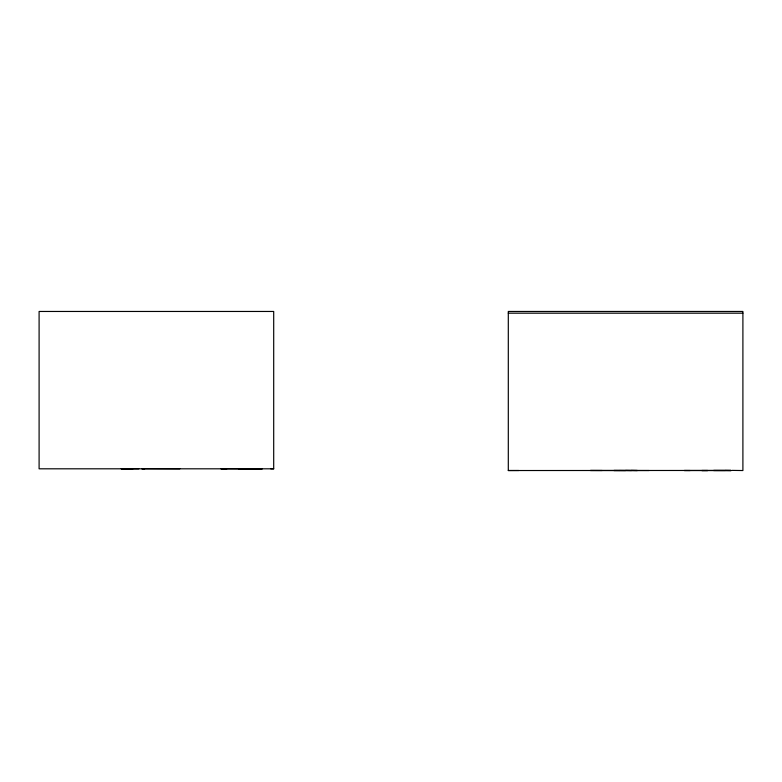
<?xml version="1.0" encoding="UTF-8"?>
<svg xmlns="http://www.w3.org/2000/svg" width="782" height="782" viewBox="0 0 782 782"><rect width="100%" height="100%" fill="white"/><g stroke="black" fill="none" stroke-linecap="round" stroke-linejoin="round"><path stroke-width="1.17" d="M732.079 470.393L742.9 470.539L742.9 311.461L508.3 311.461L508.3 470.529L518.769 470.51M508.3 313.181L742.9 313.181M273.7 468.819L39.1 468.809L39.1 311.461L273.7 311.461L273.7 468.809L270.767 468.819M731.141 470.461L508.3 470.529M179.86 468.819L141.738 468.692L144.67 468.819M602.14 470.51L590.41 470.481L649.06 470.529M226.78 468.819L220.915 468.75L261.97 468.809L259.624 468.77M132.94 468.789L121.21 468.76L138.805 468.819M725.276 470.441L731.16 470.52L684.25 470.51L690.115 470.539M725.295 470.51L713.565 470.49L731.16 470.51M707.71 470.529L701.845 470.529L707.71 470.529M619.735 470.51L613.86 470.5L625.6 470.52L619.725 470.481M244.375 468.78L238.51 468.75L244.375 468.809M250.24 468.77L244.375 468.731L250.24 468.799M631.455 470.5L625.58 470.451L631.455 470.51M261.97 468.799L256.105 468.75L261.97 468.809M256.105 468.78L250.24 468.731L256.105 468.799M637.32 470.51L631.445 470.451L637.32 470.51"/></g></svg>
